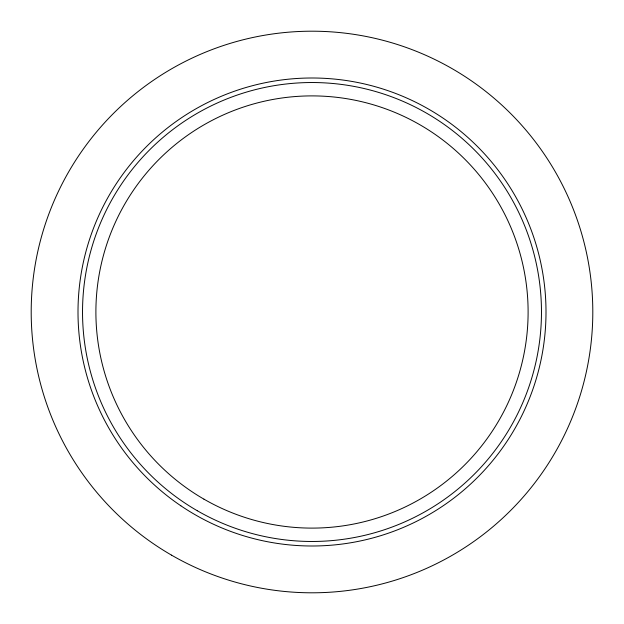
<?xml version="1.0" encoding="UTF-8"?>
<svg xmlns="http://www.w3.org/2000/svg" width="624" height="624" viewBox="0 0 624 624"><rect width="100%" height="100%" fill="white"/><g stroke="black" fill="none" stroke-linecap="round" stroke-linejoin="round"><path stroke-width="0.94" d="M197.27 510.728A229.468 229.468 0 0 0 541.468 312A229.468 229.468 0 0 0 197.27 113.272A229.468 229.468 0 0 0 197.27 510.728M203.947 499.153A216.107 216.107 0 0 0 528.107 312A216.107 216.107 0 0 0 203.947 124.847A216.107 216.107 0 0 0 203.947 499.153M180.843 505.783A234 234 0 0 0 545.407 328.692A234 234 0 0 0 209.758 101.517A234 234 0 0 0 180.843 505.783M171.6 555.181A280.8 280.8 0 0 0 592.8 312A280.8 280.8 0 0 0 171.6 68.819A280.8 280.8 0 0 0 171.6 555.181"/></g></svg>
